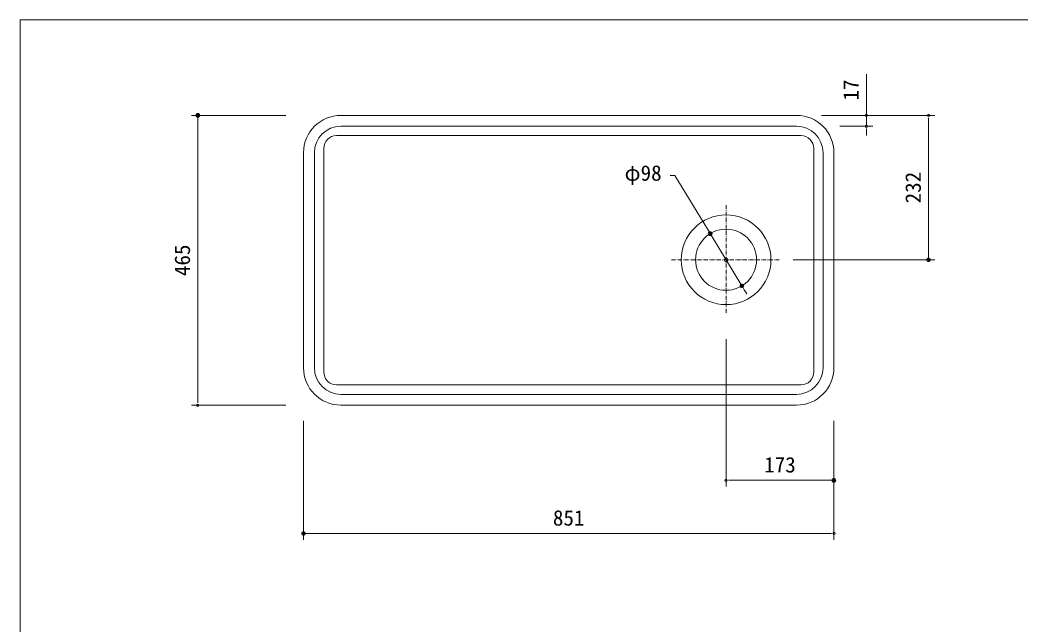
# Model space of a CAD drawing. Units: millimetres, scale not verified. Extents: x -1392 to 1350, y -947 to 991.
# Drawn here: x -1392 to 213, y 22 to 991 of the extents above; entities that cross this region are included whole.
import ezdxf
from ezdxf.enums import TextEntityAlignment as Align

# ---------------------------------------------------------------- set-up
doc = ezdxf.new("R2010")
doc.units = ezdxf.units.MM
doc.header["$LTSCALE"] = 10
doc.header["$PDMODE"] = 32
doc.header["$PDSIZE"] = 6
doc.linetypes.add('USER1', pattern=[1.041641, 0.625, -0.208282, 0.069427, -0.138931])
for name, color, linetype, lineweight in [('0-0_0', 7, 'Continuous', 5), ('0-2_____-2', 1, 'Continuous', 18), ('0-3___', 7, 'Continuous', 5)]:
    doc.layers.add(name, color=color, linetype=linetype, lineweight=lineweight)
doc.styles.add('ＭＳ ゴシック', font='')
doc.styles.get('ＭＳ ゴシック').set_extended_font_data('MS Gothic')

# ---------------------------------------------------------------- blocks, each defined once
blk = doc.blocks.new('_DOT')
at = {"layer": '0-0_0'}
blk.add_line((-0.5, 0), (-1, 0), dxfattribs=at)
blk.add_circle((0, 0), 0.25, dxfattribs=at)
blk.add_circle((0, 0), 0.25, dxfattribs=at)

msp = doc.modelspace()

# ---------------------------------------------------------------- linework, layer by layer
at = {"layer": '0-0_0'}
msp.add_lwpolyline([(-1391.5, 991.14), (1350.16, 991.14), (1350.16, -947.41), (-1391.5, -947.41)], close=True, dxfattribs=at)
at = {"layer": '0-2_____-2'}
for p, q in [((-876.64, 838.14), (-145.74, 838.14)), ((-936.64, 433.01), (-936.64, 778.14)), ((-85.74, 778.14), (-85.74, 433.01)), ((-145.74, 373.01), (-876.64, 373.01))]:
    msp.add_line(p, q, dxfattribs=at)
at = {"layer": '0-2_____-2', "color": 4}
for p, q in [((-876.64, 820.74), (-145.74, 820.74)), ((-919.24, 433.01), (-919.24, 778.14)), ((-103.14, 778.14), (-103.14, 433.01)), ((-145.74, 390.41), (-876.64, 390.41))]:
    msp.add_line(p, q, dxfattribs=at)
at = {"layer": '0-2_____-2', "color": 2}
for p, q in [((-883.75, 805.64), (-138.63, 805.64)), ((-904.14, 426.28), (-904.14, 784.87)), ((-118.24, 784.87), (-118.24, 426.28)), ((-138.63, 405.5), (-883.75, 405.5))]:
    msp.add_line(p, q, dxfattribs=at)
at = {"layer": '0-2_____-2', "color": 3, "linetype": 'USER1'}
for p, q in [((-258.77, 693.87), (-258.77, 518.87)), ((-346.27, 606.37), (-171.27, 606.37))]:
    msp.add_line(p, q, dxfattribs=at)
at = {"layer": '0-2_____-2', "color": 3}
msp.add_circle((-258.77, 606.37), 72, dxfattribs=at)
at = {"layer": '0-2_____-2'}
msp.add_circle((-258.77, 606.37), 49, dxfattribs=at)
for centre, start, end in [((-876.64, 778.14), 90, 180), ((-145.74, 778.14), 0, 90), ((-876.64, 433.01), 180, 270), ((-145.74, 433.01), 270, 360)]:
    msp.add_arc(centre, 60, start, end, dxfattribs=at)
at = {"layer": '0-2_____-2', "color": 4}
for centre, start, end in [((-876.64, 778.14), 90, 180), ((-145.74, 778.14), 0, 90), ((-876.64, 433.01), 180, 270), ((-145.74, 433.01), 270, 0)]:
    msp.add_arc(centre, 42.6, start, end, dxfattribs=at)
at = {"layer": '0-2_____-2', "color": 2}
for centre, start, end in [((-883.55, 785.06), 90.54779, 180.53751), ((-138.82, 785.06), 359.46249, 89.45221), ((-883.55, 426.09), 179.46249, 269.45221), ((-138.82, 426.09), 270.54779, 0.53751)]:
    msp.add_arc(centre, 20.59, start, end, dxfattribs=at)
msp.add_point((-258.77, 606.37), dxfattribs=at)
at = {"layer": '0-3___'}
for p, q in [((-33.51, 838.14), (-33.51, 904.32)), ((-33.51, 845.65), (-33.51, 853.15)), ((-965.04, 838.14), (-1116.29, 838.14)), ((-105.74, 838.14), (-23.51, 838.14)), ((-45.74, 838.14), (76.11, 838.14)), ((-33.51, 838.14), (-33.51, 820.74)), ((-1106.29, 380.51), (-1106.29, 830.64)), ((-76.35, 820.74), (-23.51, 820.74)), ((66.11, 830.64), (66.11, 613.87)), ((-33.51, 813.24), (-33.51, 805.74)), ((-233.37, 564.47), (-284.18, 648.27)), ((-151.27, 606.37), (76.11, 606.37)), ((-229.48, 558.05), (-225.58, 551.64)), ((-258.77, 478.87), (-258.77, 242.49)), ((-965.04, 373.01), (-1116.29, 373.01)), ((-936.64, 347.78), (-936.64, 157.2)), ((-85.74, 347.78), (-85.74, 157.2)), ((-85.74, 327.78), (-85.74, 242.49)), ((-251.27, 252.49), (-93.24, 252.49)), ((-93.24, 167.2), (-929.13, 167.2))]:
    msp.add_line(p, q, dxfattribs=at)
msp.add_lwpolyline([(-348.22, 741.48), (-340.71, 741.48), (-288.07, 654.68)], dxfattribs=at)
for p in [(-1106.29, 838.14), (-284.18, 648.27), (66.11, 606.37), (-233.37, 564.47), (-85.74, 252.49), (-936.64, 167.2)]:
    msp.add_point(p, dxfattribs=at)
at = {"layer": '0-3___', "color": 2}
msp.add_point((-258.77, 606.37), dxfattribs=at)

# ---------------------------------------------------------------- block references
at = {"layer": '0-3___', "xscale": 7.503418, "yscale": 7.503418}
for p, rotation in [((-1106.29, 838.14), 90), ((-33.51, 838.14), 270), ((66.11, 838.14), 90), ((-33.51, 820.74), 90), ((-284.18, 648.27), 301.23466), ((66.11, 606.37), 270), ((-233.37, 564.47), 121.23466), ((-1106.29, 373.01), 270), ((-258.77, 252.49), 180), ((-936.64, 167.2), 180)]:
    msp.add_blockref('_DOT', p, dxfattribs=dict(at, rotation=rotation))
for p in [(-85.74, 252.49), (-85.74, 167.2)]:
    msp.add_blockref('_DOT', p, dxfattribs=at)

# ---------------------------------------------------------------- texts
at = {"layer": '0-3___', "style": 'ＭＳ ゴシック'}
for s, p in [('17', (-38.59, 861.9)), ('232', (61.11, 696.86)), ('465', (-1111.29, 580.18))]:
    msp.add_text(s, height=24.82, rotation=90, dxfattribs=at).set_placement(p, align=Align.BOTTOM_LEFT)
for s, p in [('φ98', (-421.57, 725.71)), ('173', (-197.65, 257.58)), ('851', (-536.58, 172.29))]:
    msp.add_text(s, height=24.82, dxfattribs=at).set_placement(p, align=Align.BOTTOM_LEFT)

doc.saveas('drawing.dxf')
